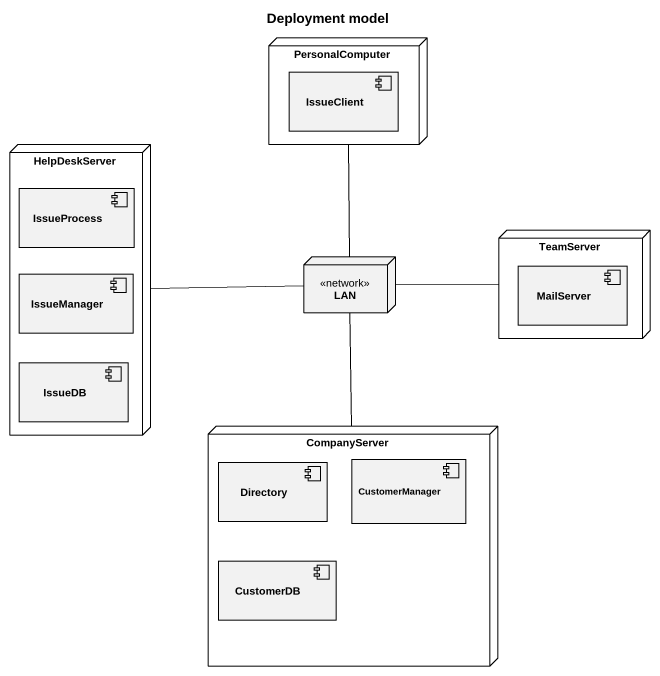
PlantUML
@startuml
title Deployment model
node PersonalComputer {
  component IssueClient
}
node HelpDeskServer {
  component IssueProcess
  component IssueManager
  component IssueDB
}
node TeamServer {
  component MailServer
}
node LAN <<network>>
node CompanyServer {
  component Directory
  component CustomerManager
  component CustomerDB
}
PersonalComputer -- LAN
HelpDeskServer -right- LAN
TeamServer -left- LAN
CompanyServer -up- LAN
@enduml
